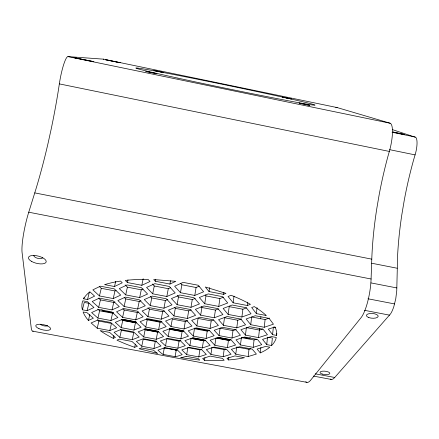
<?xml version="1.0" encoding="UTF-8"?>
<svg xmlns="http://www.w3.org/2000/svg" width="439" height="439" viewBox="0 0 439 439"><rect width="100%" height="100%" fill="white"/><g stroke="black" fill="none" stroke-linecap="round" stroke-linejoin="round"><path stroke-width="0.66" d="M330.298 379.082L330.457 379.175A40.695 9.438 -81.2 0 0 334.727 377.48L390.556 313.863A20.326 5.894 -80.8 0 0 393.898 306.362L395.769 298.729L396.757 290.733L397.613 255.344A164.29 57.992 -78.3 0 1 401.844 214.627L404.16 200.842A164.29 57.992 -78.3 0 1 413.604 159.939L415.722 152.629A13.823 3.929 -77.5 0 0 415.804 137.396L392.57 129.675M306.46 382.199A47.977 9.79 -80.9 0 0 310.697 380.136L361.001 317.748A29.128 7.436 -80.5 0 0 367.69 301.725L368.584 298.015A29.128 7.436 -80.5 0 0 371.087 279.001L371.784 259.147A153.891 47.67 -78.3 0 1 376.838 208.322L379.076 195.256A153.891 47.67 -78.3 0 1 387.917 156.438L389.344 151.444A22.301 5.575 -77.6 0 0 392.312 135.415L392.461 132.583A22.301 5.575 -77.6 0 0 390.106 123.222L337.223 107.588L103.374 59.144L68.001 56.609A22.828 3.594 -79.3 0 0 59.342 83.887L58.557 89.133A158.474 31.098 -78.8 0 1 51.154 129.225L48.241 142.477A158.474 31.098 -78.8 0 1 34.758 192.891L28.744 212.207A29.836 4.796 -77.5 0 0 22.093 252.634L31.235 327.906A48.932 6.261 -77.2 0 0 33.21 331.105M276.608 335.412L276.696 334.315A98.616 37.589 9.7 0 0 275.527 328.087L275.023 326.94L268.333 329.146L272.57 334.644L276.608 335.412L276.8 333.503M272.57 334.644L273.376 327.017M271.593 345.531L271.851 345.284A98.616 37.589 9.7 0 0 276.109 338.222L276.274 337.476L271.45 336.559L262.544 339.402L266.731 344.615L271.593 345.531L272.378 338.068L268.75 337.382M266.731 344.615L267.543 337.152M260.267 352.874L257.089 349.065L265.672 346.42L269.776 347.194L268.284 348.379A98.616 37.589 9.7 0 1 261.326 352.418L260.267 352.874L260.87 347.556M264.229 327.269L273.459 324.18L269.107 318.385L255.273 315.745L246.131 318.977L250.729 324.701L264.229 327.269L265.09 319.554L269.381 318.083M259.339 330.43L259.575 328.388M260.678 318.873L260.914 316.832M258.538 337.607L267.428 334.737L263.131 329.255L249.714 326.709L240.912 329.711L245.445 335.133L258.538 337.607L259.411 330.068L262.571 329.02M256.354 313.611L251.684 307.552L254.274 306.603L256.859 308.238A98.616 37.589 9.7 0 1 265.579 314.867L266.248 315.498L256.354 313.611L257.062 307.701M253.182 347.353L261.748 344.675L257.512 339.484L244.485 337.02L236.001 339.819L240.462 344.955L253.182 347.353L254.06 339.978L256.497 339.193M248.128 356.55L256.392 354.053L252.211 349.12L239.557 346.739L231.369 349.345L235.759 354.229L248.128 356.55L249.006 349.334L250.905 348.742M250.729 324.701L251.673 316.996L265.09 319.554M247.316 305.506L250.439 304.342L249.747 303.942A98.616 37.589 9.7 0 0 232.747 295.935L231.057 295.282L228.05 296.468L233.125 302.789L247.316 305.506L247.739 302.186M245.445 335.133L246.389 327.598L259.411 330.068M240.462 344.955L241.406 337.586L254.06 339.978M241.884 317.029L250.998 313.764L246.268 307.723L232.165 305.023L223.144 308.447L228.126 314.412L241.884 317.029L242.893 309.243L246.52 307.904M235.759 354.229L236.616 347.672M236.775 327.856L245.555 324.822L240.901 319.115L227.226 316.508L218.545 319.685L223.435 325.326L236.775 327.856L237.784 320.245L241.532 318.912M228.489 359.953L226.996 358.35L234.903 355.908L244.49 357.708L242.46 358.12A98.616 37.589 9.7 0 1 231.057 359.733L228.489 359.953L228.84 357.373M231.973 338.046L240.435 335.22L235.853 329.815L222.584 327.302L214.216 330.26L219.017 335.605L231.973 338.046L232.977 330.605L236.215 329.491M233.125 302.789L234.036 296.155M227.44 347.655L235.606 345.021L231.101 339.896L218.216 337.465L210.144 340.22L214.852 345.29L227.44 347.655L228.439 340.373L230.941 339.539M228.126 314.412L229.218 306.631L242.893 309.243M223.16 356.731L231.051 354.268L226.617 349.4L214.1 347.046L206.292 349.62L210.923 354.438L223.16 356.731L224.153 349.603L225.97 349.021M223.435 325.326L224.521 317.721L237.784 320.245M219.017 335.605L220.093 328.163L232.977 330.605M214.852 345.29L215.922 338.014L228.439 340.373M223.517 294.344L225.953 293.373L205.326 286.996L209.041 291.562L223.517 294.344L223.808 292.33M210.923 354.438L211.977 347.315M218.743 306.427L227.737 302.97L222.595 296.671L208.207 293.911L199.328 297.532L204.722 303.75L218.743 306.427L219.906 298.569L223.489 297.154M214.259 317.77L222.919 314.554L217.881 308.612L203.943 305.95L195.393 309.314L200.667 315.186L214.259 317.77L215.417 310.082L218.496 308.908M204.514 360.381L202.659 358.509L210.21 356.1L222.386 358.378L224.153 360.26L222.897 360.337A98.616 37.589 9.7 0 1 205.589 360.435L204.514 360.381L204.903 357.834M210.051 328.432L218.397 325.442L213.453 319.817L199.937 317.254L191.695 320.382L196.859 325.936L210.051 328.432L211.192 320.914L213.749 319.976M206.083 338.474L214.139 335.687L209.288 330.364L196.167 327.884L188.21 330.797L193.27 336.06L206.083 338.474L207.213 331.127L209.683 330.243M202.335 347.951L210.122 345.35L205.364 340.296L192.622 337.898L184.929 340.615L189.884 345.614L202.335 347.951L203.455 340.757L205.397 340.093M209.041 291.562L209.672 287.545M198.801 356.912L206.33 354.476L201.66 349.674L189.269 347.348L181.828 349.888L186.685 354.646L198.801 356.912L199.904 349.867L201.781 349.241M204.722 303.75L205.968 295.897L205.145 294.931M200.667 315.186L201.902 307.509L201.029 306.515M196.859 325.936L198.077 318.429L211.192 320.914M193.27 336.06L194.472 328.718L207.213 331.127M186.685 354.646L187.854 347.606L199.904 349.867M189.884 345.614L191.069 338.425L203.455 340.757M194.768 295.442L203.614 291.781L198.236 285.262L183.101 282.365L174.64 286.223L180.467 292.703L194.768 295.442L196.09 287.507L199.24 286.168M190.96 307.327L199.482 303.931L194.033 297.73L179.82 295.013L171.419 298.569L177.104 304.688L190.96 307.327L192.266 299.568L195.3 298.328M184.018 328.992L191.953 326.045L186.734 320.508L173.378 317.973L165.552 321.052L170.974 326.528L184.018 328.992L185.285 321.573L187.722 320.646M187.382 318.489L195.602 315.328L190.268 309.473L176.494 306.85L168.395 310.159L173.948 315.943L187.382 318.489L188.671 310.9L191.19 309.907M177.85 348.242L185.269 345.674L180.27 340.686L167.665 338.321L160.35 340.999L165.53 345.932L177.85 348.242L179.079 341.136L180.928 340.477M180.846 338.892L188.512 336.148L183.409 330.896L170.436 328.443L162.874 331.313L168.175 336.51L180.846 338.892L182.097 331.632L184.007 330.929M175.09 356.666L175.199 356.649A63.54 31.35 -65.9 0 0 179.447 355.606L182.201 354.685L177.307 349.938L165.053 347.644L157.958 350.152L159.906 351.952A63.556 27.476 88.5 0 0 163.023 354.377L175.09 356.666L176.231 350.124L177.422 349.713M177.104 304.688L178.492 296.934L177.191 295.507M180.467 292.703L181.878 284.779L180.55 283.265M168.175 336.51L169.492 329.255L182.097 331.632M170.974 326.528L172.318 319.115L185.285 321.573M173.948 315.943L175.309 308.359L174.393 307.388M163.105 354.427L164.301 347.891L176.231 350.124M165.53 345.932L166.825 338.831L179.079 341.136M166.825 296.512L175.194 292.917L169.311 286.453L154.813 283.671L146.577 287.441L152.695 293.817L166.825 296.512L168.296 288.681L170.678 287.633M169.904 284.055L175.781 281.339L153.727 279.544L155.318 281.256L169.904 284.055L170.53 280.713M153.957 348.522L161.025 345.992L155.801 341.07L143.333 338.732L136.37 341.372L141.77 346.245L153.957 348.522L155.296 341.498L156.575 341.026M156.24 339.298L163.538 336.592L158.194 331.412L145.364 328.998L138.175 331.824L143.707 336.943L156.24 339.298L157.601 332.125L158.814 331.664M158.655 329.535L166.194 326.638L160.723 321.178L147.515 318.681L140.09 321.71L145.759 327.104L158.655 329.535L160.043 322.21L161.925 321.469M161.217 319.191L169.015 316.08L163.412 310.313L149.798 307.728L142.121 310.982L147.932 316.678L161.217 319.191L162.633 311.701L164.422 310.966M163.934 308.2L172.006 304.858L166.266 298.761L152.223 296.084L144.277 299.579L150.242 305.599L163.934 308.2L165.377 300.545L167.852 299.491M141.77 346.245L143.169 339.226L155.296 341.498M143.707 336.943L145.133 329.777L144.14 328.838M145.759 327.104L147.219 319.784L146.28 318.873M147.932 316.678L149.425 309.193L147.981 307.75M150.242 305.599L151.762 297.949L150.401 296.544M152.695 293.817L154.254 285.992L152.388 284.006M155.318 281.256L155.713 279.253M134.68 347.298L137.374 346.3L131.936 341.443L119.6 339.133L116.999 340.154L118.278 340.763A98.616 37.589 9.7 0 0 133.895 347.035L134.68 347.298L135.327 344.127M133.939 330.068L141.1 327.214L135.388 321.831L122.322 319.367L115.281 322.347L121.18 327.67L133.939 330.068L135.437 322.83L136.628 322.341M132.243 339.698L139.185 337.026L133.61 331.917L120.923 329.53L114.096 332.318L119.842 337.371L132.243 339.698L133.714 332.608L121.373 330.287L120.423 329.437M141.813 285.306L150.017 281.498L148.036 279.391L146.412 279.363A98.616 37.589 9.7 0 0 126.421 280.312L125.324 280.45L127.403 282.546L141.813 285.306L143.185 278.716M139.657 297.554L147.575 294.02L141.396 287.666L127.074 284.927L119.298 288.621L125.702 294.893L139.657 297.554L141.27 289.822L143.087 288.988M137.632 309.051L145.282 305.769L139.267 299.766L125.395 297.126L117.877 300.561L124.1 306.488L137.632 309.051L139.207 301.494L140.968 300.715M135.733 319.872L143.125 316.81L137.27 311.13L123.814 308.584L116.544 311.783L122.596 317.392L135.733 319.872L137.27 312.475L138.499 311.953M122.596 317.392L124.21 310L122.821 308.694M121.18 327.67L122.75 320.437L121.779 319.537M119.842 337.371L121.373 330.287M125.702 294.893L127.392 287.172L125.131 284.906M124.1 306.488L125.752 298.932L124.33 297.549M113.246 338.321L115.43 337.448L109.646 332.411L100.147 330.627L101.76 331.736A98.616 37.589 9.7 0 0 111.215 337.289L113.246 338.321L113.811 335.758M127.403 282.546L127.985 279.917M110.902 320.536L117.915 317.523L111.819 311.931L98.517 309.413L91.63 312.563L97.913 318.088L110.902 320.536L112.554 313.232L113.723 312.716M109.838 330.589L116.637 327.774L110.699 322.467L97.782 320.036L91.103 322.972L97.217 328.218L109.838 330.589L111.446 323.433L98.896 321.074L97.381 319.746M113.235 298.564L120.72 295.09L114.266 288.84L100.388 286.195L92.87 289.855L99.444 295.941L113.235 298.564L114.974 290.936L116.121 290.388M112.033 309.879L119.276 306.652L113.004 300.742L99.291 298.136L92.19 301.516L98.654 307.349L112.033 309.879L113.728 302.416L114.93 301.867M114.513 286.524L122.256 282.787L120.549 281.081L117.476 281.564A98.616 37.589 9.7 0 0 105.695 284.329L104.718 284.653L114.513 286.524L115.704 281.322M97.217 328.218L98.896 321.074M98.654 307.349L100.427 299.892L98.457 298.076M97.913 318.088L99.637 310.79L97.721 309.072M99.444 295.941L101.266 288.319L99.401 286.563M88.409 320.426L93.359 318.22L87.032 312.705L83.103 311.964L83.783 313.583A98.616 37.589 9.7 0 0 87.822 319.762L88.409 320.426L89.847 314.505M87.103 310.686L88.914 303.316L84.239 302.433L82.406 309.802L87.103 310.686L93.957 307.509L87.449 301.692L82.79 300.808L82.505 301.544A98.616 37.589 9.7 0 0 82.312 309.484L82.406 309.802M83.997 297.565L83.684 298.822L87.526 299.552L89.386 292.017M83.684 298.822L84.239 297.796A98.616 37.589 9.7 0 1 88.93 292.599L89.924 291.853L94.599 296.138L87.526 299.552M315.257 373.836L334.727 377.48M313.336 376.069L331.182 379.411M32.689 331.165L306.954 382.364M124.21 310L137.27 312.475M102.364 310.752L113.114 312.782M146.703 319.137L161.481 321.93M194.395 328.152L208.498 330.819M242.756 337.295L248.803 338.442M99.637 310.79L112.554 313.232M147.219 319.784L160.043 322.21M122.69 319.329L136.128 321.864M169.723 328.207L183.162 330.743M218.101 337.339L229.526 339.495M121.822 320.08L136.617 322.868M169.569 329.085L183.019 331.626M217.321 338.096L230.096 340.505M122.75 320.437L135.437 322.83M144.941 328.784L158.408 331.319M192.743 337.783L204.184 339.94M144.782 329.574L158.265 332.114M191.283 338.332L204.761 340.867M145.133 329.777L157.601 332.125M236.698 347.019L249.006 349.334M212.619 347.436L224.153 349.603M127.392 287.172L141.27 289.822M178.492 296.934L192.266 299.568M101.266 288.319L114.974 290.936M151.762 297.949L165.377 300.545M201.902 307.509L215.417 310.082M125.752 298.932L139.207 301.494M175.309 308.359L188.671 310.9M274.046 327.143L275.385 327.401M100.427 299.892L113.728 302.416M149.425 309.193L162.633 311.701M364.546 310.329L389.574 315.153M181.878 284.779L196.09 287.507M154.254 285.992L168.296 288.681M205.968 295.897L219.906 298.569M337.223 107.588L336.625 107.473A40.756 7.414 -78.1 0 0 335.775 107.764M367.97 298.778L394.606 303.936M371.756 263.241L397.169 268.229M28.744 212.207L371.087 279.001M370.999 282.908L396.861 287.946M34.758 192.891L371.784 259.147M389.629 149.672L415.102 154.89M59.342 83.887L389.344 151.444M68.001 56.609L390.106 123.222M392.087 132.254L415.206 137.023M103.374 59.144L103.752 59.232M306.219 382.073A47.977 9.79 -80.9 0 1 305.758 381.716M42.698 257.397A4.549 1.866 14.2 0 1 37.963 258.384A4.549 1.866 14.2 0 1 33.891 255.306M47.615 325.48A3.797 1.312 12.8 0 1 44.273 325.914A3.797 1.312 12.8 0 1 40.476 324.278M250.592 337.8A97.167 39.076 9.7 0 1 247.19 338.65M104.427 311.761A97.167 39.076 9.7 0 1 101.777 309.758M176.824 350.503A98.067 38.16 9.7 0 1 175.518 350.289M172.253 349.729A98.067 38.16 9.7 0 1 170.952 349.493M165.113 348.341A98.067 38.16 9.7 0 1 163.818 348.067M404.571 134.504L392.993 132.04L404.571 134.504M299.107 103.088L309.813 105.36L299.107 103.088M291.364 98.934L282.398 97.074L291.364 98.934M141.413 347.929L139.108 348.736L157.48 353.34A63.567 27.871 88.5 0 1 154.319 350.909L153.546 350.196L141.413 347.929M186.103 356.287L185.011 356.644A63.501 31.696 -65.9 0 1 180.731 357.681L199.767 360.095L198.154 358.537L186.103 356.287M120.056 62.722L105.503 59.742L120.056 62.722M93.798 61.663L74.037 57.641L93.798 61.663M156.805 73.67L145.874 71.409L156.805 73.67M163.165 72.386L154.023 70.492L163.165 72.386M177.954 78.147A91.444 1.619 11.7 0 0 314.648 105.19A91.444 1.619 11.7 0 0 182.876 76.309A91.444 1.619 11.7 0 0 177.954 78.147M31.564 261.392A9.126 3.71 14.1 0 0 46.073 262.193A9.126 3.71 14.1 0 0 34.33 255.482A9.126 3.71 14.1 0 0 31.564 261.392M38.961 328.652A7.606 2.612 12.8 0 0 50.611 328.981A7.606 2.612 12.8 0 0 40.004 324.251A7.606 2.612 12.8 0 0 38.961 328.652M368.82 317.573A5.91 2.387 4.2 0 0 378.16 316.475A5.91 2.387 4.2 0 0 369.923 313.523A5.91 2.387 4.2 0 0 368.82 317.573M322.248 374.072A4.928 1.701 6.1 0 0 329.843 373.452A4.928 1.701 6.1 0 0 322.747 371.158A4.928 1.701 6.1 0 0 322.248 374.072"/></g></svg>
